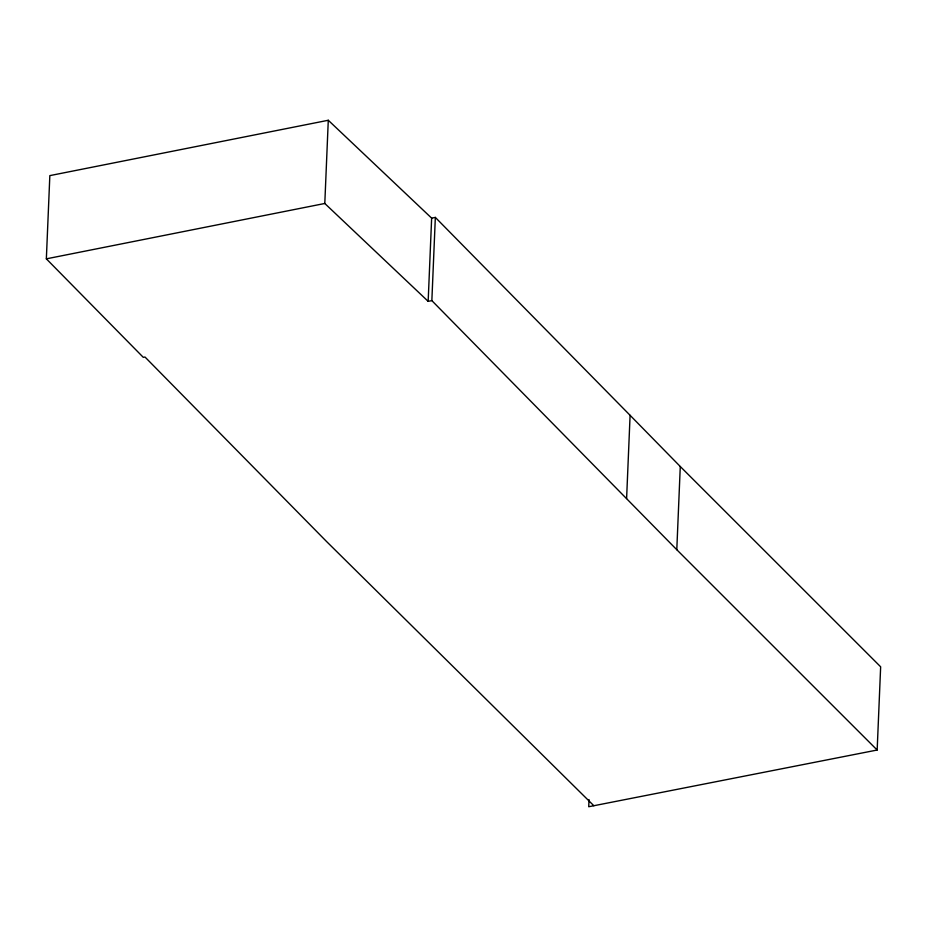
<?xml version="1.0" encoding="UTF-8"?>
<svg xmlns="http://www.w3.org/2000/svg" width="927" height="927" viewBox="0 0 927 927"><rect width="100%" height="100%" fill="white"/><g stroke="black" fill="none" stroke-linecap="round" stroke-linejoin="round"><path stroke-width="1.39" d="M593.848 805.725L326.652 541.611L144.994 357.022L143.303 357.358L46.35 258.842L49.838 175.62L328.285 120.267L431.646 218.135L428.158 301.345L431.855 300.626L676.791 549.723L877.162 750.024L588.726 806.733L589.016 799.572M428.158 301.345L324.798 203.476L328.285 120.267M431.855 300.626L435.342 217.405L431.646 218.135M626.606 498.529L630.093 415.308L435.342 217.405M676.791 549.723L680.279 466.513L630.093 415.308M877.162 750.024L880.65 666.803L680.279 466.513M46.35 258.842L324.798 203.476"/></g></svg>
